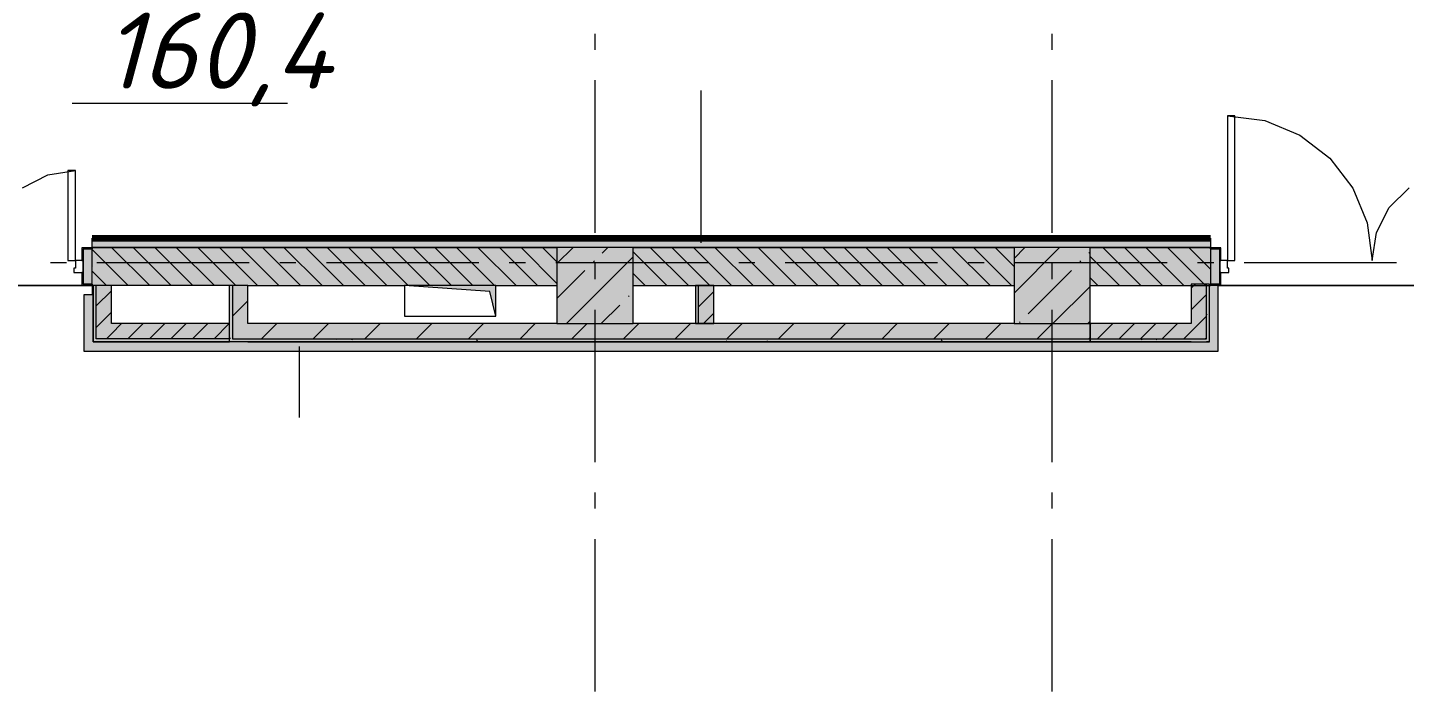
# Model space of a CAD drawing. Header units: millimetres. Extents: x -537608 to 253996, y -217170 to 186033.
# Drawn here: x -310036 to -300999, y -51215 to -46857 of the extents above; entities that cross this region are included whole.
import ezdxf

# ---------------------------------------------------------------- set-up
doc = ezdxf.new("R2010")
doc.units = ezdxf.units.MM
doc.layers.add('16) Лак 1.6м', color=160, linetype='Continuous', lineweight=90)
doc.layers.add('PDF _Геометрия', color=7, linetype='Continuous')
doc.layers.add('PDF _Текст', color=7, linetype='Continuous')
doc.layers.add('PDF _Сплошная заливка', color=7, linetype='Continuous', true_color=0xffffff)
doc.styles.add('PDF ISOCPEUR Italic', font='isocpeui.ttf')

msp = doc.modelspace()

# ---------------------------------------------------------------- hatches: boundary and pattern name
at = {"layer": 'PDF _Сплошная заливка', "true_color": 0xff7d7d, "transparency": 33554559}
h = msp.add_hatch(color=11, dxfattribs=at)
h.paths.add_polyline_path([(-284761.353, -48300.6672), (-284411.3535, -48300.6672), (-284411.3535, -48240.6687), (-285021.3545, -48240.6687), (-285021.3545, -48300.6672)], flags=0)
h.paths.add_polyline_path([(-286641.3537, -48300.6672), (-286641.3537, -48240.6687), (-291501.3555, -48240.6687), (-291501.3555, -48300.6672), (-287901.1786, -48300.6672)], flags=0)
h.paths.add_polyline_path([(-285941.3549, -48300.6672), (-285721.3531, -48300.6672), (-285721.3531, -48240.6687), (-285941.3549, -48240.6687)], flags=0)
h.paths.add_polyline_path([(-294061.3539, -48300.6672), (-293261.3548, -48300.6672), (-293261.3548, -48240.6687), (-300511.3557, -48240.6687), (-300511.3557, -48300.6672), (-294561.356, -48300.6672)], flags=0)
h.paths.add_polyline_path([(-303561.3601, -48300.6672), (-302271.3572, -48300.6672), (-302271.3572, -48240.6687), (-309611.3601, -48240.6687), (-309611.3601, -48300.6672), (-306061.3579, -48300.6672)], flags=0)
h.paths.add_polyline_path([(-311371.3616, -48300.6672), (-311371.3616, -48240.6687), (-312616.8543, -48240.6687), (-312616.8543, -48300.6672), (-312061.362, -48300.6672)], flags=0)
at = {"layer": 'PDF _Сплошная заливка', "transparency": 33554559}
h = msp.add_hatch(color=256, dxfattribs=at)
h.paths.add_polyline_path([(-288031.3548, -48550.6683), (-286641.3537, -48550.6683), (-286641.3537, -48300.6672), (-290511.3559, -48300.6672), (-290511.3559, -48550.6683), (-289577.1352, -48550.6683)], flags=0)
h.paths.add_polyline_path([(-285021.3545, -48550.6683), (-284761.353, -48550.6683), (-284761.353, -48300.6672), (-285021.3545, -48300.6672), (-285021.3545, -48465.6675)], flags=0)
h.paths.add_polyline_path([(-285761.3529, -48550.6683), (-285721.3531, -48550.6683), (-285721.3531, -48300.6672), (-285941.3549, -48300.6672), (-285941.3549, -48550.6683), (-285861.3533, -48550.6683)], flags=0)
h.paths.add_polyline_path([(-291131.3551, -48550.6683), (-291011.3559, -48550.6683), (-291011.3559, -48300.6672), (-291499.3554, -48302.6673), (-291499.3554, -48550.6683), (-291253.0918, -48550.6683)], flags=0)
h.paths.add_polyline_path([(-293451.3552, -48550.6683), (-293263.3549, -48548.6682), (-293263.3549, -48300.6672), (-293511.3558, -48302.6673), (-293511.3558, -48550.6683)], flags=0)
h.paths.add_polyline_path([(-294061.3539, -48550.6683), (-294011.358, -48550.6683), (-294011.358, -48300.6672), (-294061.3539, -48300.6672), (-294061.3539, -48454.5152)], flags=0)
h.paths.add_polyline_path([(-296280.9595, -48550.6683), (-294561.356, -48550.6683), (-294561.356, -48300.6672), (-297061.3581, -48300.6672), (-297061.3581, -48550.6683)], flags=0)
h.paths.add_polyline_path([(-297561.3559, -48550.6683), (-297561.3559, -48300.6672), (-300509.3577, -48302.6673), (-300509.3577, -48550.6683), (-299632.8727, -48550.6683)], flags=0)
h.paths.add_polyline_path([(-302273.3594, -48550.6683), (-302273.3594, -48548.6682), (-302273.3594, -48300.6672), (-303061.3579, -48300.6672), (-303061.3579, -48550.6683), (-302984.786, -48550.6683)], flags=0)
h.paths.add_polyline_path([(-303561.3601, -48550.6683), (-303561.3601, -48300.6672), (-306061.3579, -48300.6672), (-306061.3579, -48550.6683)], flags=0)
h.paths.add_polyline_path([(-307561.36, -48550.6683), (-306561.36, -48550.6683), (-306561.36, -48300.6672), (-309609.3578, -48302.6673), (-309605.3576, -48550.6683), (-308012.6536, -48550.6683)], flags=0)
h.paths.add_polyline_path([(-312001.3591, -48550.6683), (-311373.3595, -48548.6682), (-311373.3595, -48300.6672), (-312061.362, -48302.6673), (-312061.362, -48550.6683)], flags=0)
h.paths.add_polyline_path([(-312561.3598, -48550.6683), (-312561.3598, -48300.6672), (-315061.3619, -48300.6672), (-315061.3619, -48550.6683), (-313040.5213, -48550.6683)], flags=0)
for points in [[(-308710.3573, -48900.6676), (-308710.3573, -48800.6672), (-309485.3605, -48800.6672), (-309485.3605, -48900.6676), (-308850.6309, -48900.6676)], [(-303561.3601, -48900.6676), (-303061.3579, -48900.6676), (-303061.3579, -48800.6672), (-308590.3602, -48800.6672), (-308590.3602, -48900.6676), (-306061.3579, -48900.6676)], [(-302398.3815, -48900.6676), (-302398.3815, -48800.6672), (-303061.3579, -48800.6672), (-303061.3579, -48900.6676), (-302984.786, -48900.6676)], [(-303061.3579, -48920.6686), (-303061.3579, -48900.6676), (-308690.3607, -48900.6676), (-308690.3607, -48920.6686), (-306336.6949, -48920.6686)], [(-302298.381, -48920.6686), (-302298.381, -48900.6676), (-303061.3579, -48900.6676), (-303061.3579, -48920.6686), (-302398.3815, -48920.6686)]]:
    msp.add_hatch(color=256, dxfattribs=at).paths.add_polyline_path(points)
at = {"layer": 'PDF _Сплошная заливка', "true_color": 0xff7d7d, "transparency": 33554559}
msp.add_hatch(color=11, dxfattribs=at).paths.add_polyline_path([(-302221.3828, -48980.6693), (-302221.3828, -48920.6686), (-309605.3576, -48920.6686), (-309605.3576, -48980.6693), (-302984.786, -48980.6693)])

# ---------------------------------------------------------------- linework, layer by layer
at = {"layer": '16) Лак 1.6м'}
msp.add_line((-309611.3601, -48240.6687), (-302271.3572, -48240.6687), dxfattribs=at)
at = {"layer": 'PDF _Геометрия', "color": 253, "lineweight": 9, "true_color": 0xaaaaaa}
for p, q in [((-306311.3589, -47003.4993), (-306311.3589, -46897.6665)), ((-303311.359, -47003.4993), (-303311.359, -46897.6665)), ((-306311.3589, -48203.5001), (-306311.3589, -47203.5001)), ((-303311.359, -48203.5001), (-303311.359, -47203.5001)), ((-309742.5525, -47354.2672), (-308329.6417, -47354.2672)), ((-309780.212, -48400.6676), (-309886.0426, -48400.6676)), ((-308580.2112, -48400.6676), (-309580.2111, -48400.6676)), ((-308274.3754, -48400.6676), (-308380.2103, -48400.6676)), ((-307074.3746, -48400.6676), (-308074.3745, -48400.6676)), ((-306768.5431, -48400.6676), (-306874.378, -48400.6676)), ((-305568.5423, -48400.6676), (-306568.5422, -48400.6676)), ((-306311.3589, -48509.3337), (-306311.3589, -48403.5009)), ((-305262.7108, -48400.6676), (-305368.5414, -48400.6676)), ((-304062.7099, -48400.6676), (-305062.7099, -48400.6676)), ((-303756.8741, -48400.6676), (-303862.7091, -48400.6676)), ((-302556.8734, -48400.6676), (-303556.8733, -48400.6676)), ((-303311.359, -48509.3337), (-303311.359, -48403.5009)), ((-302251.0419, -48400.6676), (-302356.8768, -48400.6676)), ((-301051.041, -48400.6676), (-302051.041, -48400.6676)), ((-306961.3574, -48550.6683), (-307561.36, -48550.6683)), ((-307561.36, -48550.6683), (-307561.36, -48750.6692)), ((-307001.3592, -48590.668), (-307561.36, -48550.6683)), ((-306961.3574, -48750.6692), (-307001.3592, -48590.668)), ((-306961.3574, -48750.6692), (-306961.3574, -48550.6683)), ((-302621.3586, -48550.6683), (-302614.3572, -48550.6683)), ((-307561.36, -48750.6692), (-306961.3574, -48750.6692)), ((-306311.3589, -49709.3345), (-306311.3589, -48709.3324)), ((-303311.359, -49709.3345), (-303311.359, -48709.3324)), ((-306311.3589, -50015.166), (-306311.3589, -49909.3354)), ((-303311.359, -50015.166), (-303311.359, -49909.3354)), ((-306311.3589, -51215.1668), (-306311.3589, -50215.1668)), ((-303311.359, -51215.1668), (-303311.359, -50215.1668))]:
    msp.add_line(p, q, dxfattribs=at)
at = {"layer": 'PDF _Геометрия', "lineweight": 9}
for p, q in [((-305613.9524, -48270.668), (-305613.9524, -47270.668)), ((-302161.3584, -47435.6683), (-302161.3584, -48385.668)), ((-302111.3582, -47435.6683), (-302161.3584, -47435.6683)), ((-302161.3584, -47435.6683), (-301915.4781, -47468.0379)), ((-302111.3582, -48385.668), (-302111.3582, -47435.6683)), ((-301915.4781, -47468.0379), (-301686.3563, -47562.9444)), ((-301686.3563, -47562.9444), (-301489.6065, -47713.9161)), ((-301489.6065, -47713.9161), (-301338.6327, -47910.6681)), ((-309903.6796, -47824.5456), (-309721.3588, -47795.6681)), ((-309721.3588, -47795.6681), (-309771.3591, -47795.6681)), ((-309771.3591, -47795.6681), (-309771.3591, -48385.668)), ((-309721.3588, -48385.668), (-309721.3588, -47795.6681)), ((-310068.1524, -47908.3472), (-309903.6796, -47824.5456)), ((-301338.6327, -47910.6681), (-301243.7261, -48139.7898)), ((-301098.6773, -48038.8744), (-300968.1523, -47908.3472)), ((-301182.4789, -48203.3472), (-301098.6773, -48038.8744)), ((-301243.7261, -48139.7898), (-301211.3586, -48385.668)), ((-309611.3601, -48300.6672), (-309611.3601, -48240.6687)), ((-302271.3572, -48240.6687), (-302271.3572, -48300.6672)), ((-301211.3586, -48385.668), (-301182.4789, -48203.3472)), ((-309609.3578, -48302.6673), (-309679.359, -48302.6673)), ((-309679.359, -48302.6673), (-309679.359, -48385.668)), ((-309671.3586, -48385.668), (-309671.3586, -48310.6677)), ((-309671.3586, -48310.6677), (-309609.3578, -48310.6677)), ((-309611.3601, -48310.6677), (-309671.3586, -48310.6677)), ((-309671.3586, -48310.6677), (-309671.3586, -48540.6678)), ((-309611.3601, -48300.6672), (-306561.36, -48300.6672)), ((-306561.36, -48300.6672), (-309611.3601, -48300.6672)), ((-309611.3601, -48540.6678), (-309611.3601, -48310.6677)), ((-309375.5814, -48550.6683), (-309611.3601, -48314.8918)), ((-309609.3578, -48310.6677), (-309609.3578, -48302.6673)), ((-309234.1625, -48550.6683), (-309484.1636, -48300.6672)), ((-309092.7392, -48550.6683), (-309342.7403, -48300.6672)), ((-308951.3202, -48550.6683), (-309201.3213, -48300.6672)), ((-308809.897, -48550.6683), (-309059.8981, -48300.6672)), ((-308668.478, -48550.6683), (-308918.4748, -48300.6672)), ((-308527.0547, -48550.6683), (-308777.0558, -48300.6672)), ((-308385.6358, -48550.6683), (-308635.6325, -48300.6672)), ((-308244.2125, -48550.6683), (-308494.2136, -48300.6672)), ((-308102.7892, -48550.6683), (-308352.7903, -48300.6672)), ((-307961.3703, -48550.6683), (-308211.3713, -48300.6672)), ((-307819.947, -48550.6683), (-308069.948, -48300.6672)), ((-307678.528, -48550.6683), (-307928.5248, -48300.6672)), ((-307537.1048, -48550.6683), (-307787.1058, -48300.6672)), ((-307395.6858, -48550.6683), (-307645.6825, -48300.6672)), ((-307254.2625, -48550.6683), (-307504.2635, -48300.6672)), ((-307112.8393, -48550.6683), (-307362.8403, -48300.6672)), ((-306971.4203, -48550.6683), (-307221.4213, -48300.6672)), ((-306829.997, -48550.6683), (-307079.9981, -48300.6672)), ((-306688.5781, -48550.6683), (-306938.5791, -48300.6672)), ((-306561.36, -48536.4652), (-306797.1558, -48300.6672)), ((-306561.36, -48395.0441), (-306655.7326, -48300.6672)), ((-306561.36, -48406.7605), (-306455.2667, -48300.6672)), ((-306061.3579, -48300.6672), (-306561.36, -48300.6672)), ((-306561.36, -48300.6672), (-306561.36, -48800.6672)), ((-306263.5978, -48337.0995), (-306227.1697, -48300.6672)), ((-303561.3601, -48300.6672), (-306061.3579, -48300.6672)), ((-306061.3579, -48300.6672), (-303561.3601, -48300.6672)), ((-306061.3579, -48800.6672), (-306061.3579, -48300.6672)), ((-305840.0471, -48550.6683), (-306061.3579, -48329.3575)), ((-305698.6281, -48550.6683), (-305948.6291, -48300.6672)), ((-305557.2048, -48550.6683), (-305807.2059, -48300.6672)), ((-305415.7858, -48550.6683), (-305665.7826, -48300.6672)), ((-305274.3626, -48550.6683), (-305524.3636, -48300.6672)), ((-305132.9436, -48550.6683), (-305382.9404, -48300.6672)), ((-304991.5203, -48550.6683), (-305241.5214, -48300.6672)), ((-304850.097, -48550.6683), (-305100.0981, -48300.6672)), ((-304708.6781, -48550.6683), (-304958.6792, -48300.6672)), ((-304567.2548, -48550.6683), (-304817.2559, -48300.6672)), ((-304425.8358, -48550.6683), (-304675.8369, -48300.6672)), ((-304284.4126, -48550.6683), (-304534.4137, -48300.6672)), ((-304142.9936, -48550.6683), (-304392.9904, -48300.6672)), ((-304001.5703, -48550.6683), (-304251.5714, -48300.6672)), ((-303860.1471, -48550.6683), (-304110.1482, -48300.6672)), ((-303718.7281, -48550.6683), (-303968.7292, -48300.6672)), ((-303577.3048, -48550.6683), (-303827.3059, -48300.6672)), ((-303561.3601, -48425.1941), (-303685.887, -48300.6672)), ((-303561.3601, -48600.1389), (-303261.8884, -48300.6672)), ((-303561.3601, -48372.0419), (-303489.9853, -48300.6672)), ((-303061.3579, -48300.6672), (-303561.3601, -48300.6672)), ((-303561.3601, -48300.6672), (-303561.3601, -48800.6672)), ((-303070.2195, -48337.0995), (-303061.3579, -48328.238)), ((-302271.3572, -48300.6672), (-303061.3579, -48300.6672)), ((-303061.3579, -48300.6672), (-302271.3572, -48300.6672)), ((-303061.3579, -48800.6672), (-303061.3579, -48300.6672)), ((-302728.7781, -48550.6683), (-302978.7792, -48300.6672)), ((-302587.3549, -48550.6683), (-302837.3559, -48300.6672)), ((-302445.9359, -48550.6683), (-302695.937, -48300.6672)), ((-302304.5126, -48550.6683), (-302554.5137, -48300.6672)), ((-302271.3572, -48442.4026), (-302413.0904, -48300.6672)), ((-302203.3582, -48302.6673), (-302273.3594, -48302.6673)), ((-302273.3594, -48302.6673), (-302273.3594, -48310.6677)), ((-302273.3594, -48310.6677), (-302211.3586, -48310.6677)), ((-302271.3572, -48300.9815), (-302271.6715, -48300.6672)), ((-302211.3586, -48310.6677), (-302271.3572, -48310.6677)), ((-302271.3572, -48310.6677), (-302271.3572, -48540.6678)), ((-302211.3586, -48310.6677), (-302211.3586, -48385.668)), ((-302211.3586, -48540.6678), (-302211.3586, -48310.6677)), ((-302203.3582, -48385.668), (-302203.3582, -48302.6673)), ((-309771.3591, -48385.668), (-309721.3588, -48385.668)), ((-309721.3588, -48435.6682), (-309731.3615, -48435.6682)), ((-309731.3615, -48435.6682), (-309731.3615, -48465.6675)), ((-309721.3588, -48385.668), (-309721.3588, -48435.6682)), ((-309671.3586, -48385.668), (-309721.3588, -48385.668)), ((-309679.359, -48385.668), (-309671.3586, -48385.668)), ((-309671.3586, -48465.6675), (-309671.3586, -48385.668)), ((-306499.0707, -48800.6672), (-306061.3579, -48362.9565)), ((-306320.6253, -48394.1248), (-306315.8844, -48389.3819)), ((-303127.2427, -48394.1248), (-303122.5018, -48389.3819)), ((-302870.2014, -48550.6683), (-303061.3579, -48359.5096)), ((-302161.3584, -48385.668), (-302211.3586, -48385.668)), ((-302211.3586, -48385.668), (-302211.3586, -48465.6675)), ((-302211.3586, -48385.668), (-302203.3582, -48385.668)), ((-302161.3584, -48385.668), (-302111.3582, -48385.668)), ((-302161.3584, -48435.6682), (-302161.3584, -48385.668)), ((-302151.3558, -48435.6682), (-302161.3584, -48435.6682)), ((-302151.3558, -48465.6675), (-302151.3558, -48435.6682)), ((-309731.3615, -48465.6675), (-309671.3586, -48465.6675)), ((-309671.3586, -48465.6675), (-309679.359, -48465.6675)), ((-309679.359, -48465.6675), (-309679.359, -48548.6682)), ((-309671.3586, -48540.6678), (-309671.3586, -48465.6675)), ((-309517.0047, -48550.6683), (-309611.3601, -48456.3129)), ((-306561.36, -48634.8596), (-306377.6484, -48451.148)), ((-305981.4703, -48550.6683), (-306061.3579, -48470.7786)), ((-303469.3901, -48736.2724), (-303184.2701, -48451.148)), ((-303011.6204, -48550.6683), (-303061.3579, -48500.9308)), ((-302211.3586, -48465.6675), (-302151.3558, -48465.6675)), ((-302203.3582, -48465.6675), (-302211.3586, -48465.6675)), ((-302211.3586, -48465.6675), (-302211.3586, -48540.6678)), ((-302203.3582, -48548.6682), (-302203.3582, -48465.6675)), ((-309679.359, -48548.6682), (-309609.3578, -48548.6682)), ((-309609.3578, -48540.6678), (-309671.3586, -48540.6678)), ((-309671.3586, -48540.6678), (-309611.3601, -48540.6678)), ((-309611.3601, -48610.669), (-309665.3605, -48610.669)), ((-309665.3605, -48610.669), (-309665.3605, -48980.6693)), ((-309605.3576, -48550.6683), (-309611.3601, -48550.6683)), ((-309605.3576, -48550.6683), (-309611.3601, -48550.6683)), ((-309611.3601, -48550.6683), (-309611.3601, -48610.669)), ((-309609.3578, -48548.6682), (-309609.3578, -48540.6678)), ((-309585.361, -48550.6683), (-309605.3576, -48550.6683)), ((-309605.3576, -48550.6683), (-309605.3576, -48920.6686)), ((-309605.3576, -48610.669), (-309605.3576, -48550.6683)), ((-308710.3573, -48550.6683), (-309605.3576, -48550.6683)), ((-309605.3576, -48920.6686), (-309605.3576, -48610.669)), ((-309485.3605, -48550.6683), (-309585.361, -48550.6683)), ((-309585.361, -48900.6676), (-309585.361, -48550.6683)), ((-309585.361, -48684.5562), (-309485.3605, -48584.5558)), ((-309485.3605, -48800.6672), (-309485.3605, -48550.6683)), ((-308690.3607, -48550.6683), (-308710.3573, -48550.6683)), ((-308710.3573, -48920.6686), (-308710.3573, -48550.6683)), ((-308590.3602, -48550.6683), (-308690.3607, -48550.6683)), ((-308690.3607, -48550.6683), (-308690.3607, -48900.6676)), ((-308590.3602, -48800.6672), (-308590.3602, -48550.6683)), ((-308590.3602, -48550.6683), (-307561.36, -48550.6683)), ((-306961.3574, -48550.6683), (-306561.36, -48550.6683)), ((-306092.524, -48622.2239), (-306087.7832, -48617.4809)), ((-306061.3579, -48550.6683), (-303561.3601, -48550.6683)), ((-305651.3578, -48550.6683), (-305651.3578, -48800.6672)), ((-305631.3569, -48550.6683), (-305651.3578, -48550.6683)), ((-305531.3607, -48550.6683), (-305631.3569, -48550.6683)), ((-305631.3569, -48800.6672), (-305631.3569, -48550.6683)), ((-305631.3569, -48690.3541), (-305531.3607, -48590.3537)), ((-305531.3607, -48800.6672), (-305531.3607, -48550.6683)), ((-303305.6881, -48800.6672), (-303061.3579, -48556.337)), ((-303061.3579, -48550.6683), (-302271.3572, -48550.6683)), ((-302398.3815, -48568.6476), (-302370.4016, -48540.6678)), ((-302298.381, -48540.6678), (-302398.3815, -48540.6678)), ((-302398.3815, -48540.6678), (-302398.3815, -48800.6672)), ((-302398.3815, -48710.0687), (-302298.381, -48610.0683)), ((-302298.381, -48900.6676), (-302298.381, -48540.6678)), ((-302278.3801, -48540.6678), (-302298.381, -48540.6678)), ((-302221.3828, -48550.6683), (-302281.3813, -48550.6683)), ((-302281.3813, -48550.6683), (-302281.3813, -48920.6686)), ((-302278.3801, -48920.6686), (-302278.3801, -48540.6678)), ((-302273.3594, -48540.6678), (-302273.3594, -48548.6682)), ((-302211.3586, -48540.6678), (-302273.3594, -48540.6678)), ((-302273.3594, -48548.6682), (-302203.3582, -48548.6682)), ((-302271.3572, -48540.6678), (-302211.3586, -48540.6678)), ((-302221.3828, -48920.6686), (-302221.3828, -48550.6683)), ((-308690.3607, -48751.2203), (-308590.3602, -48651.222)), ((-306270.9695, -48800.6672), (-306149.5515, -48679.2471)), ((-309585.361, -48825.9773), (-309485.3605, -48725.9769)), ((-305600.251, -48800.6672), (-305531.3607, -48731.7748)), ((-303526.4176, -48793.2977), (-303521.6768, -48788.5546)), ((-303077.5912, -48800.6672), (-303061.3579, -48784.436)), ((-302398.3815, -48851.4898), (-302298.381, -48751.4894)), ((-309518.628, -48900.6676), (-309485.3605, -48867.398)), ((-309485.3605, -48867.398), (-309418.6276, -48800.6672)), ((-308710.3573, -48800.6672), (-309485.3605, -48800.6672)), ((-309377.209, -48900.6676), (-309277.2086, -48800.6672)), ((-309235.7858, -48900.6676), (-309135.7853, -48800.6672)), ((-309094.3668, -48900.6676), (-308994.3664, -48800.6672)), ((-308952.9435, -48900.6676), (-308852.9431, -48800.6672)), ((-308811.5203, -48900.6676), (-308711.5241, -48800.6672)), ((-308710.3573, -48900.6676), (-308710.3573, -48800.6672)), ((-306561.36, -48800.6672), (-308590.3602, -48800.6672)), ((-308500.3969, -48900.6676), (-308400.3964, -48800.6672)), ((-308160.9836, -48900.6676), (-308060.9832, -48800.6672)), ((-307821.5746, -48900.6676), (-307721.5742, -48800.6672)), ((-307482.1614, -48900.6676), (-307382.161, -48800.6672)), ((-307142.7481, -48900.6676), (-307042.7519, -48800.6672)), ((-306803.3391, -48900.6676), (-306703.3387, -48800.6672)), ((-306561.36, -48800.6672), (-306061.3579, -48800.6672)), ((-306463.9259, -48900.6676), (-306363.9254, -48800.6672)), ((-306124.5169, -48900.6676), (-306024.5165, -48800.6672)), ((-303561.3601, -48800.6672), (-306061.3579, -48800.6672)), ((-305785.1036, -48900.6676), (-305685.1032, -48800.6672)), ((-305651.3578, -48800.6672), (-305631.3569, -48800.6672)), ((-305631.3569, -48800.6672), (-305531.3607, -48800.6672)), ((-305445.6947, -48900.6676), (-305345.6943, -48800.6672)), ((-305106.2814, -48900.6676), (-305006.281, -48800.6672)), ((-304766.8725, -48900.6676), (-304666.872, -48800.6672)), ((-304427.4592, -48900.6676), (-304327.4588, -48800.6672)), ((-304088.0459, -48900.6676), (-303988.0498, -48800.6672)), ((-303748.637, -48900.6676), (-303648.6366, -48800.6672)), ((-303561.3601, -48800.6672), (-303061.3579, -48800.6672)), ((-303409.2237, -48900.6676), (-303309.2232, -48800.6672)), ((-303061.3579, -48807.3586), (-303054.6665, -48800.6672)), ((-303061.3579, -48900.6676), (-303061.3579, -48800.6672)), ((-302398.3815, -48800.6672), (-303061.3579, -48800.6672)), ((-303061.3579, -48800.6672), (-303061.3579, -48900.6676)), ((-303013.2437, -48900.6676), (-302913.2432, -48800.6672)), ((-302871.8247, -48900.6676), (-302771.8243, -48800.6672)), ((-302730.4015, -48900.6676), (-302630.401, -48800.6672)), ((-302588.9825, -48900.6676), (-302488.982, -48800.6672)), ((-302447.5592, -48900.6676), (-302398.3815, -48851.4898)), ((-309605.3576, -48920.6686), (-309585.361, -48920.6686)), ((-308690.3607, -48920.6686), (-309605.3576, -48920.6686)), ((-309485.3605, -48900.6676), (-309585.361, -48900.6676)), ((-309585.361, -48920.6686), (-309485.3605, -48920.6686)), ((-308710.3573, -48900.6676), (-309485.3605, -48900.6676)), ((-309485.3605, -48920.6686), (-308710.3573, -48920.6686)), ((-308710.3573, -48920.6686), (-308710.3573, -48900.6676)), ((-308690.3607, -48920.6686), (-308710.3573, -48920.6686)), ((-308690.3607, -48900.6676), (-308590.3602, -48900.6676)), ((-308590.3602, -48920.6686), (-308690.3607, -48920.6686)), ((-308590.3602, -48900.6676), (-303061.3579, -48900.6676)), ((-308590.3602, -48920.6686), (-303061.3579, -48920.6686)), ((-303061.3579, -48920.6686), (-308590.3602, -48920.6686)), ((-308252.8588, -48950.6678), (-308252.8588, -49416.8191)), ((-303069.8147, -48900.6676), (-303061.3579, -48892.2129)), ((-303061.3579, -48920.6686), (-303061.3579, -48900.6676)), ((-303061.3579, -48900.6676), (-302398.3815, -48900.6676)), ((-303061.3579, -48900.6676), (-303061.3579, -48920.6686)), ((-303061.3579, -48920.6686), (-302398.3815, -48920.6686)), ((-302398.3815, -48920.6686), (-303061.3579, -48920.6686)), ((-302398.3815, -48900.6676), (-302298.381, -48900.6676)), ((-302398.3815, -48920.6686), (-302298.381, -48920.6686)), ((-302306.1403, -48900.6676), (-302298.381, -48892.9105)), ((-302298.381, -48920.6686), (-302278.3801, -48920.6686)), ((-302281.3813, -48920.6686), (-302298.381, -48920.6686)), ((-302221.3828, -48980.6693), (-302221.3828, -48920.6686)), ((-309665.3605, -48980.6693), (-309605.3576, -48980.6693)), ((-309605.3576, -48980.6693), (-302221.3828, -48980.6693))]:
    msp.add_line(p, q, dxfattribs=at)
at = {"layer": 'PDF _Геометрия', "color": 9, "lineweight": 9, "true_color": 0xc0c0c0}
for p, q in [((-311371.3616, -48550.6683), (-309611.3601, -48550.6683)), ((-309611.3601, -48550.6683), (-311371.3616, -48550.6683)), ((-300511.3557, -48550.6683), (-302221.3828, -48550.6683)), ((-302221.3828, -48550.6683), (-300621.3587, -48550.6683))]:
    msp.add_line(p, q, dxfattribs=at)
at = {"layer": 'PDF _Геометрия', "color": 8, "lineweight": 9, "true_color": 0x787878}
for p, q in [((-308709.9827, -48672.7753), (-308710.3573, -48673.4254)), ((-302295.8319, -48739.1422), (-302298.381, -48743.5558)), ((-309050.6016, -48920.6686), (-309051.9407, -48918.3499)), ((-308710.3573, -48895.3111), (-308703.8554, -48895.3111)), ((-308002.6941, -48906.8983), (-308006.044, -48901.0896)), ((-307904.4806, -48903.1995), (-307907.8306, -48909.006)), ((-307085.3632, -48906.8466), (-307088.7133, -48912.6531)), ((-306858.584, -48920.4575), (-306858.7045, -48920.6686)), ((-305447.1243, -48914.1408), (-305450.4785, -48919.9473)), ((-305179.7747, -48919.5318), (-305183.1289, -48913.7253)), ((-304133.8824, -48902.2737), (-304134.8081, -48900.6676)), ((-304035.6689, -48907.824), (-304039.0188, -48913.6305)), ((-303771.3076, -48920.6686), (-303771.6693, -48920.0421)), ((-302722.4226, -48908.5905), (-302725.7769, -48902.7818)), ((-302624.2092, -48901.5051), (-302627.5634, -48907.3138))]:
    msp.add_line(p, q, dxfattribs=at)
at = {"layer": 'PDF _Сплошная заливка', "color": 7, "lineweight": 35, "true_color": 0xf4f4f4, "transparency": 33554559}
for points in [[(-309611.3601, -48540.6678), (-309611.3601, -48310.6677), (-309671.3586, -48540.6678), (-309671.3586, -48310.6677)], [(-302211.3586, -48540.6678), (-302211.3586, -48310.6677), (-302271.3572, -48540.6678), (-302271.3572, -48310.6677)]]:
    msp.add_solid(points, dxfattribs=at)
at = {"layer": 'PDF _Сплошная заливка', "lineweight": 35, "transparency": 33554559}
for points in [[(-306561.36, -48800.6672), (-306061.3579, -48800.6672), (-306561.36, -48300.6672), (-306061.3579, -48300.6672)], [(-303061.3579, -48800.6672), (-303061.3579, -48300.6672), (-303561.3601, -48800.6672), (-303561.3601, -48300.6672)], [(-309585.361, -48920.6686), (-309585.361, -48550.6683), (-309605.3576, -48920.6686), (-309605.3576, -48550.6683)], [(-309485.3605, -48900.6676), (-309485.3605, -48550.6683), (-309585.361, -48900.6676), (-309585.361, -48550.6683)], [(-308690.3607, -48920.6686), (-308690.3607, -48550.6683), (-308710.3573, -48920.6686), (-308710.3573, -48550.6683)], [(-308590.3602, -48900.6676), (-308590.3602, -48550.6683), (-308690.3607, -48900.6676), (-308690.3607, -48550.6683)], [(-305631.3569, -48800.6672), (-305631.3569, -48550.6683), (-305651.3578, -48800.6672), (-305651.3578, -48550.6683)], [(-305531.3607, -48800.6672), (-305531.3607, -48550.6683), (-305631.3569, -48800.6672), (-305631.3569, -48550.6683)], [(-302298.381, -48900.6676), (-302298.381, -48540.6678), (-302398.3815, -48900.6676), (-302398.3815, -48540.6678)], [(-302278.3801, -48920.6686), (-302278.3801, -48540.6678), (-302298.381, -48920.6686), (-302298.381, -48540.6678)], [(-309585.361, -48920.6686), (-308710.3573, -48920.6686), (-309585.361, -48900.6676), (-308710.3573, -48900.6676)]]:
    msp.add_solid(points, dxfattribs=at)
at = {"layer": 'PDF _Сплошная заливка', "color": 11, "lineweight": 35, "true_color": 0xff7d7d, "transparency": 33554559}
for points in [[(-309605.3576, -48980.6693), (-309605.3576, -48610.669), (-309665.3605, -48980.6693), (-309665.3605, -48610.669)], [(-309605.3576, -48610.669), (-309605.3576, -48550.6683), (-309611.3601, -48610.669), (-309611.3601, -48550.6683)], [(-302221.3828, -48920.6686), (-302221.3828, -48550.6683), (-302281.3813, -48920.6686), (-302281.3813, -48550.6683)]]:
    msp.add_solid(points, dxfattribs=at)
at = {"layer": 'PDF _Сплошная заливка', "color": 254, "lineweight": 35, "true_color": 0xe2e2e2, "transparency": 33554559}
msp.add_solid([(-306961.3574, -48750.6692), (-306961.3574, -48550.6683), (-307001.3592, -48590.668), (-307561.36, -48550.6683)], dxfattribs=at)

# ---------------------------------------------------------------- texts
at = {"layer": 'PDF _Текст', "insert": (-309540.8465, -47066.8951), "char_height": 500, "attachment_point": 4, "style": 'PDF ISOCPEUR Italic'}
msp.add_mtext('160,4', dxfattribs=at)

doc.saveas('drawing.dxf')
